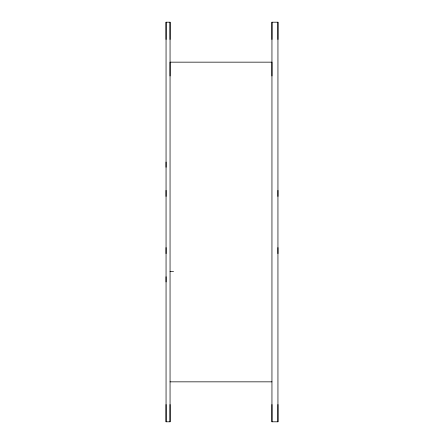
<?xml version="1.0" encoding="UTF-8"?>
<svg xmlns="http://www.w3.org/2000/svg" width="444" height="444" viewBox="0 0 444 444"><rect width="100%" height="100%" fill="white"/><g stroke="black" fill="none" stroke-linecap="round" stroke-linejoin="round"><path stroke-width="0.67" d="M170.052 22.2L170.052 421.8L166.056 421.8L166.056 22.2L170.052 22.2L170.052 39.472M277.944 22.2L277.944 421.8L271.95 421.8L271.95 22.2L277.944 22.2L277.944 39.472M170.052 271.395L173.549 271.395M170.052 381.84L271.95 381.84M277.944 190.371L277.944 196.415M277.944 247.586L277.944 253.629M277.944 404.528L277.944 421.8M271.95 22.2L271.95 39.472M271.95 75.98L271.95 62.16L170.052 62.16L170.052 75.98M271.95 404.528L271.95 421.8M170.052 404.528L170.052 421.8M166.056 22.2L166.056 39.472M166.056 162.06L166.056 167.244M166.056 190.371L166.056 196.415M166.056 247.586L166.056 253.629M166.056 276.756L166.056 281.94M166.056 404.528L166.056 421.8"/></g></svg>
